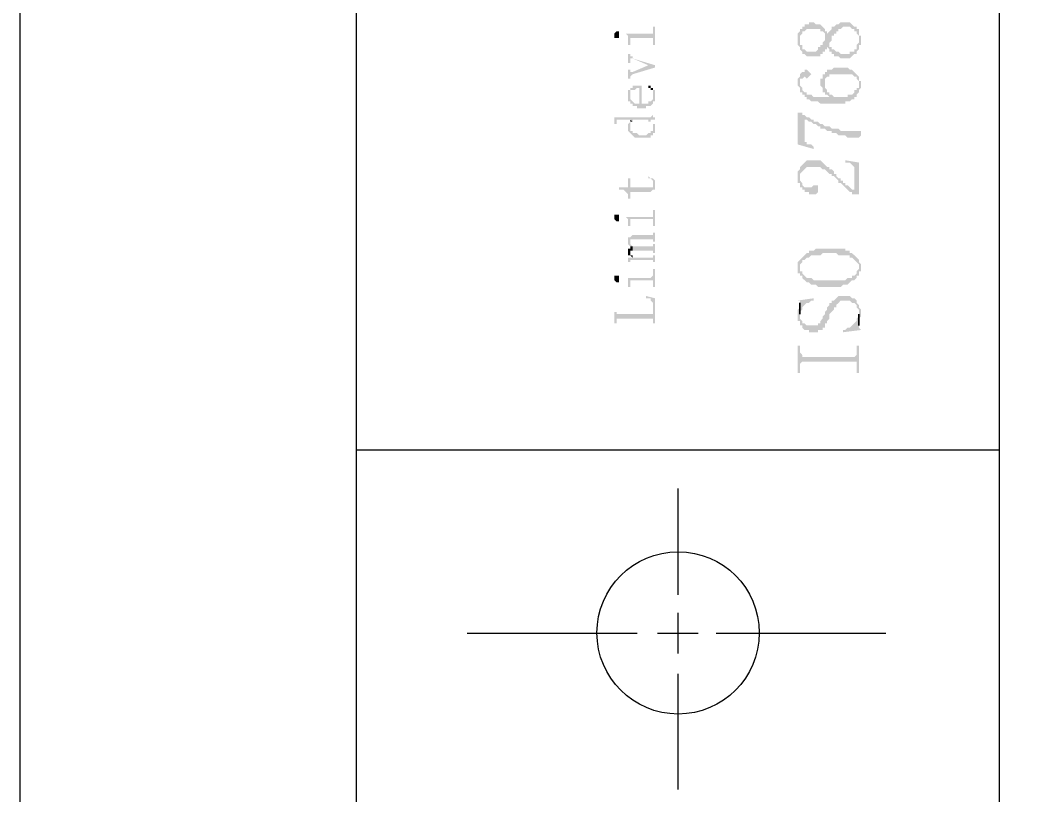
# Model space of a CAD drawing. Header units: millimetres. Extents: x 7018 to 13530, y 4187 to 5692.
# Drawn here: x 8881.97 to 8901.89, y 5137.25 to 5152.71 of the extents above; entities that cross this region are included whole.
import ezdxf

# ---------------------------------------------------------------- set-up
doc = ezdxf.new("R2010")
doc.units = ezdxf.units.MM

msp = doc.modelspace()

# ---------------------------------------------------------------- hatches: boundary and pattern name
at = {"transparency": 33554559}
for points in [[(8894.046, 5152.44), (8894.046, 5152.44), (8894.091, 5152.395), (8894.091, 5152.35), (8894.091, 5152.305), (8894.091, 5152.215), (8894.136, 5152.215), (8894.136, 5152.35), (8894.588, 5152.35), (8894.588, 5152.215), (8894.633, 5152.215), (8894.633, 5152.576), (8894.588, 5152.576), (8894.588, 5152.485), (8894.588, 5152.44), (8894.543, 5152.44)], [(8897.476, 5152.305), (8897.476, 5152.215), (8897.521, 5152.169), (8897.521, 5152.124), (8897.521, 5152.124), (8897.566, 5152.079), (8897.566, 5152.034), (8897.612, 5152.034), (8897.657, 5151.989), (8897.928, 5151.989), (8897.928, 5152.034), (8897.973, 5152.034), (8897.973, 5152.079), (8898.018, 5152.079), (8898.018, 5152.124), (8898.063, 5152.124), (8898.063, 5152.169), (8898.063, 5152.169), (8898.108, 5152.124), (8898.108, 5152.26), (8898.108, 5152.26), (8898.153, 5152.305), (8898.153, 5152.395), (8898.198, 5152.395), (8898.198, 5152.44), (8898.243, 5152.44), (8898.243, 5152.485), (8898.289, 5152.485), (8898.289, 5152.53), (8898.334, 5152.53), (8898.379, 5152.576), (8898.514, 5152.576), (8898.559, 5152.53), (8898.605, 5152.53), (8898.605, 5152.485), (8898.65, 5152.485), (8898.65, 5152.44), (8898.65, 5152.44), (8898.695, 5152.395), (8898.695, 5152.124), (8898.695, 5152.215), (8898.74, 5152.215), (8898.74, 5152.395), (8898.695, 5152.395), (8898.695, 5152.53), (8898.65, 5152.53), (8898.65, 5152.576), (8898.605, 5152.576), (8898.559, 5152.621), (8898.559, 5152.621), (8898.514, 5152.666), (8898.334, 5152.666), (8898.289, 5152.621), (8898.243, 5152.621), (8898.198, 5152.576), (8898.153, 5152.576), (8898.153, 5152.53), (8898.108, 5152.485), (8898.108, 5152.485), (8898.063, 5152.44), (8898.063, 5152.485), (8898.018, 5152.395), (8898.018, 5152.35), (8898.018, 5152.305), (8897.973, 5152.26), (8897.973, 5152.215), (8897.928, 5152.215), (8897.928, 5152.169), (8897.882, 5152.169), (8897.882, 5152.124), (8897.837, 5152.079), (8897.657, 5152.079), (8897.612, 5152.124), (8897.566, 5152.124), (8897.566, 5152.215), (8897.521, 5152.215), (8897.521, 5152.485), (8897.521, 5152.485), (8897.476, 5152.44), (8897.476, 5152.35)], [(8897.521, 5152.485), (8897.521, 5152.305), (8897.521, 5152.395), (8897.566, 5152.44), (8897.566, 5152.485), (8897.612, 5152.485), (8897.657, 5152.53), (8897.928, 5152.53), (8897.928, 5152.485), (8897.973, 5152.485), (8898.018, 5152.44), (8898.018, 5152.395), (8898.018, 5152.395), (8898.063, 5152.485), (8898.018, 5152.485), (8898.018, 5152.53), (8897.973, 5152.576), (8897.973, 5152.576), (8897.928, 5152.621), (8897.837, 5152.621), (8897.792, 5152.666), (8897.702, 5152.666), (8897.702, 5152.621), (8897.612, 5152.621), (8897.612, 5152.576), (8897.566, 5152.576), (8897.566, 5152.53), (8897.521, 5152.53)], [(8893.82, 5152.395), (8893.82, 5152.35), (8893.911, 5152.35), (8893.911, 5152.395), (8893.911, 5152.44), (8893.911, 5152.485), (8893.866, 5152.485), (8893.82, 5152.44), (8893.82, 5152.44)], [(8898.108, 5152.124), (8898.108, 5152.079), (8898.153, 5152.079), (8898.153, 5152.034), (8898.198, 5152.034), (8898.198, 5151.989), (8898.289, 5151.989), (8898.334, 5151.944), (8898.514, 5151.944), (8898.559, 5151.989), (8898.559, 5151.989), (8898.605, 5152.034), (8898.65, 5152.034), (8898.65, 5152.079), (8898.65, 5152.079), (8898.695, 5152.124), (8898.695, 5152.305), (8898.695, 5152.26), (8898.695, 5152.26), (8898.65, 5152.215), (8898.65, 5152.124), (8898.605, 5152.124), (8898.605, 5152.079), (8898.514, 5152.079), (8898.514, 5152.034), (8898.334, 5152.034), (8898.289, 5152.079), (8898.243, 5152.079), (8898.198, 5152.124), (8898.153, 5152.124), (8898.153, 5152.169), (8898.108, 5152.169), (8898.108, 5152.215)], [(8894.091, 5152.034), (8894.091, 5151.853), (8894.136, 5151.853), (8894.136, 5151.899), (8894.136, 5151.944), (8894.182, 5151.944), (8894.497, 5151.808), (8894.497, 5151.808), (8894.633, 5151.763), (8894.633, 5151.808), (8894.182, 5151.944), (8894.182, 5151.989), (8894.136, 5151.989), (8894.136, 5152.034), (8894.136, 5152.034)], [(8894.091, 5151.718), (8894.091, 5151.538), (8894.136, 5151.538), (8894.136, 5151.583), (8894.136, 5151.583), (8894.182, 5151.628), (8894.633, 5151.763), (8894.497, 5151.808), (8894.182, 5151.673), (8894.136, 5151.673), (8894.136, 5151.718), (8894.136, 5151.718)], [(8897.928, 5151.447), (8897.928, 5151.402), (8897.928, 5151.402), (8897.973, 5151.357), (8897.973, 5151.267), (8898.018, 5151.267), (8898.018, 5151.492), (8898.018, 5151.538), (8898.063, 5151.583), (8898.108, 5151.583), (8898.108, 5151.628), (8898.559, 5151.628), (8898.605, 5151.583), (8898.65, 5151.583), (8898.65, 5151.538), (8898.695, 5151.492), (8898.695, 5151.447), (8898.695, 5151.267), (8898.695, 5151.312), (8898.74, 5151.357), (8898.74, 5151.402), (8898.74, 5151.492), (8898.695, 5151.492), (8898.695, 5151.583), (8898.65, 5151.628), (8898.65, 5151.628), (8898.605, 5151.673), (8898.605, 5151.673), (8898.559, 5151.718), (8898.514, 5151.718), (8898.469, 5151.763), (8898.198, 5151.763), (8898.153, 5151.718), (8898.063, 5151.718), (8898.063, 5151.673), (8898.018, 5151.673), (8898.018, 5151.628), (8897.973, 5151.628), (8897.973, 5151.538), (8897.928, 5151.538), (8897.928, 5151.492)], [(8897.476, 5151.492), (8897.476, 5151.402), (8897.476, 5151.402), (8897.521, 5151.357), (8897.521, 5151.267), (8897.566, 5151.267), (8897.566, 5151.222), (8897.612, 5151.222), (8897.612, 5151.176), (8897.657, 5151.176), (8897.657, 5151.131), (8897.702, 5151.131), (8897.747, 5151.086), (8897.882, 5151.086), (8897.928, 5151.041), (8898.424, 5151.041), (8898.424, 5151.086), (8898.514, 5151.086), (8898.559, 5151.131), (8898.605, 5151.131), (8898.605, 5151.176), (8898.65, 5151.176), (8898.65, 5151.222), (8898.695, 5151.267), (8898.695, 5151.447), (8898.695, 5151.357), (8898.65, 5151.357), (8898.65, 5151.312), (8898.605, 5151.312), (8898.605, 5151.267), (8898.559, 5151.222), (8898.469, 5151.222), (8898.469, 5151.176), (8898.198, 5151.176), (8898.153, 5151.222), (8898.108, 5151.176), (8897.792, 5151.176), (8897.747, 5151.222), (8897.657, 5151.222), (8897.657, 5151.267), (8897.612, 5151.267), (8897.566, 5151.312), (8897.566, 5151.357), (8897.521, 5151.402), (8897.521, 5151.447), (8897.521, 5151.628), (8897.521, 5151.583), (8897.476, 5151.538), (8897.476, 5151.538)], [(8897.521, 5151.628), (8897.521, 5151.447), (8897.521, 5151.538), (8897.566, 5151.538), (8897.612, 5151.583), (8897.612, 5151.583), (8897.657, 5151.538), (8897.657, 5151.538), (8897.702, 5151.583), (8897.702, 5151.583), (8897.747, 5151.628), (8897.702, 5151.673), (8897.702, 5151.673), (8897.657, 5151.718), (8897.612, 5151.718), (8897.612, 5151.673), (8897.566, 5151.673)], [(8894.091, 5151.312), (8894.136, 5151.222), (8894.136, 5151.267), (8894.136, 5151.312), (8894.227, 5151.312), (8894.272, 5151.357), (8894.317, 5151.357), (8894.317, 5150.951), (8894.452, 5150.951), (8894.452, 5150.996), (8894.543, 5150.996), (8894.588, 5151.041), (8894.588, 5151.086), (8894.633, 5151.086), (8894.633, 5151.131), (8894.633, 5151.176), (8894.633, 5151.222), (8894.633, 5151.267), (8894.633, 5151.312), (8894.588, 5151.312), (8894.588, 5151.222), (8894.588, 5151.176), (8894.588, 5151.131), (8894.588, 5151.131), (8894.543, 5151.086), (8894.497, 5151.086), (8894.497, 5151.041), (8894.362, 5151.041), (8894.362, 5151.402), (8894.182, 5151.402), (8894.182, 5151.357), (8894.136, 5151.357), (8894.136, 5151.312), (8894.136, 5151.312)], [(8894.497, 5151.402), (8894.497, 5151.357), (8894.543, 5151.357), (8894.543, 5151.312), (8894.588, 5151.312), (8894.588, 5151.267), (8894.588, 5151.222), (8894.588, 5151.357), (8894.543, 5151.357), (8894.543, 5151.402)], [(8898.018, 5151.267), (8898.018, 5151.222), (8898.063, 5151.222), (8898.108, 5151.176), (8898.108, 5151.176), (8898.153, 5151.222), (8898.108, 5151.222), (8898.108, 5151.267), (8898.063, 5151.267), (8898.063, 5151.312), (8898.063, 5151.312), (8898.018, 5151.357), (8898.018, 5151.447)], [(8894.091, 5151.176), (8894.091, 5151.131), (8894.091, 5151.086), (8894.136, 5151.086), (8894.136, 5151.041), (8894.182, 5151.041), (8894.182, 5150.996), (8894.272, 5150.996), (8894.272, 5150.951), (8894.317, 5150.951), (8894.317, 5151.041), (8894.227, 5151.041), (8894.182, 5151.086), (8894.182, 5151.086), (8894.136, 5151.131), (8894.136, 5151.222), (8894.091, 5151.312), (8894.091, 5151.267), (8894.091, 5151.222)], [(8893.775, 5150.77), (8893.82, 5150.77), (8893.82, 5150.725), (8893.82, 5150.635), (8893.866, 5150.635), (8893.866, 5150.68), (8893.866, 5150.725), (8894.136, 5150.725), (8894.182, 5150.68), (8894.182, 5150.725), (8894.497, 5150.725), (8894.497, 5150.68), (8894.543, 5150.68), (8894.543, 5150.725), (8894.633, 5150.725), (8894.633, 5150.77), (8894.588, 5150.77), (8894.588, 5150.815), (8894.588, 5150.861), (8894.588, 5150.815), (8894.588, 5150.815), (8894.543, 5150.77), (8894.543, 5150.77)], [(8897.476, 5150.861), (8897.476, 5150.229), (8897.792, 5150.138), (8897.792, 5150.184), (8897.792, 5150.184), (8897.747, 5150.229), (8897.657, 5150.229), (8897.657, 5150.274), (8897.612, 5150.274), (8897.612, 5150.725), (8897.566, 5150.815), (8897.566, 5150.861)], [(8897.566, 5150.815), (8897.612, 5150.725), (8897.657, 5150.725), (8897.702, 5150.68), (8897.747, 5150.68), (8897.792, 5150.635), (8897.837, 5150.635), (8897.882, 5150.59), (8897.928, 5150.59), (8897.928, 5150.545), (8898.018, 5150.545), (8898.063, 5150.499), (8898.153, 5150.499), (8898.153, 5150.454), (8898.243, 5150.454), (8898.289, 5150.409), (8898.424, 5150.409), (8898.469, 5150.364), (8898.695, 5150.364), (8898.74, 5150.409), (8898.74, 5150.499), (8898.334, 5150.499), (8898.289, 5150.545), (8898.153, 5150.545), (8898.108, 5150.59), (8898.018, 5150.59), (8897.973, 5150.635), (8897.928, 5150.635), (8897.882, 5150.68), (8897.792, 5150.68), (8897.792, 5150.725), (8897.747, 5150.725), (8897.702, 5150.77), (8897.657, 5150.77), (8897.612, 5150.815)], [(8894.091, 5150.59), (8894.091, 5150.545), (8894.091, 5150.499), (8894.091, 5150.499), (8894.136, 5150.454), (8894.136, 5150.454), (8894.182, 5150.409), (8894.182, 5150.409), (8894.227, 5150.364), (8894.543, 5150.364), (8894.543, 5150.409), (8894.588, 5150.409), (8894.588, 5150.59), (8894.588, 5150.545), (8894.588, 5150.499), (8894.543, 5150.499), (8894.543, 5150.454), (8894.497, 5150.454), (8894.452, 5150.409), (8894.317, 5150.409), (8894.272, 5150.454), (8894.182, 5150.454), (8894.182, 5150.499), (8894.136, 5150.499), (8894.136, 5150.545), (8894.136, 5150.68), (8894.091, 5150.635)], [(8894.136, 5150.68), (8894.136, 5150.59), (8894.136, 5150.635), (8894.136, 5150.68), (8894.182, 5150.68), (8894.136, 5150.725)], [(8894.543, 5150.68), (8894.588, 5150.68), (8894.588, 5150.635), (8894.588, 5150.59), (8894.588, 5150.454), (8894.633, 5150.454), (8894.633, 5150.499), (8894.633, 5150.545), (8894.633, 5150.59), (8894.633, 5150.635), (8894.588, 5150.635), (8894.588, 5150.68), (8894.543, 5150.68), (8894.543, 5150.725)], [(8897.476, 5149.597), (8897.476, 5149.461), (8897.521, 5149.461), (8897.521, 5149.416), (8897.521, 5149.597), (8897.521, 5149.642), (8897.566, 5149.687), (8897.566, 5149.687), (8897.612, 5149.732), (8897.612, 5149.732), (8897.657, 5149.777), (8897.928, 5149.777), (8897.973, 5149.732), (8898.018, 5149.732), (8898.063, 5149.687), (8898.063, 5149.687), (8898.108, 5149.642), (8898.153, 5149.642), (8898.153, 5149.597), (8898.198, 5149.597), (8898.243, 5149.552), (8898.243, 5149.552), (8898.289, 5149.507), (8898.289, 5149.461), (8898.334, 5149.461), (8898.379, 5149.416), (8898.379, 5149.416), (8898.424, 5149.371), (8898.424, 5149.371), (8898.469, 5149.326), (8898.469, 5149.326), (8898.514, 5149.281), (8898.559, 5149.281), (8898.559, 5149.236), (8898.605, 5149.236), (8898.605, 5149.326), (8898.559, 5149.326), (8898.514, 5149.371), (8898.469, 5149.416), (8898.424, 5149.416), (8898.424, 5149.461), (8898.379, 5149.461), (8898.379, 5149.507), (8898.334, 5149.507), (8898.334, 5149.552), (8898.289, 5149.552), (8898.243, 5149.597), (8898.243, 5149.642), (8898.198, 5149.642), (8898.198, 5149.687), (8898.153, 5149.732), (8898.108, 5149.732), (8898.108, 5149.777), (8898.063, 5149.777), (8898.018, 5149.823), (8898.018, 5149.823), (8897.973, 5149.868), (8897.973, 5149.868), (8897.928, 5149.913), (8897.657, 5149.913), (8897.612, 5149.868), (8897.612, 5149.868), (8897.566, 5149.823), (8897.566, 5149.823), (8897.521, 5149.777), (8897.521, 5149.732), (8897.476, 5149.687), (8897.476, 5149.642), (8897.476, 5149.642)], [(8898.424, 5149.913), (8898.424, 5149.868), (8898.514, 5149.868), (8898.559, 5149.823), (8898.559, 5149.823), (8898.605, 5149.777), (8898.605, 5149.236), (8898.695, 5149.236), (8898.695, 5149.868)], [(8894.497, 5149.552), (8894.543, 5149.552), (8894.588, 5149.507), (8894.588, 5149.461), (8894.588, 5149.461), (8894.633, 5149.326), (8894.633, 5149.371), (8894.633, 5149.416), (8894.633, 5149.461), (8894.633, 5149.507), (8894.633, 5149.507), (8894.588, 5149.552), (8894.543, 5149.552), (8894.497, 5149.597), (8894.497, 5149.597)], [(8893.911, 5149.371), (8893.911, 5149.326), (8894.001, 5149.326), (8894.046, 5149.281), (8894.046, 5149.281), (8894.091, 5149.236), (8894.091, 5149.191), (8894.091, 5149.146), (8894.136, 5149.146), (8894.136, 5149.281), (8894.543, 5149.281), (8894.588, 5149.326), (8894.633, 5149.326), (8894.588, 5149.461), (8894.588, 5149.416), (8894.588, 5149.371), (8894.136, 5149.371), (8894.136, 5149.552), (8894.091, 5149.552), (8894.091, 5149.371)], [(8897.521, 5149.416), (8897.521, 5149.371), (8897.566, 5149.371), (8897.566, 5149.326), (8897.612, 5149.326), (8897.612, 5149.281), (8897.702, 5149.281), (8897.702, 5149.236), (8897.837, 5149.236), (8897.882, 5149.281), (8897.882, 5149.371), (8897.882, 5149.416), (8897.792, 5149.416), (8897.747, 5149.371), (8897.612, 5149.371), (8897.566, 5149.416), (8897.566, 5149.461), (8897.521, 5149.507), (8897.521, 5149.552)], [(8893.82, 5148.784), (8893.82, 5148.739), (8893.82, 5148.739), (8893.866, 5148.694), (8893.911, 5148.694), (8893.911, 5148.739), (8893.911, 5148.784), (8893.911, 5148.83), (8893.82, 5148.83)], [(8894.046, 5148.784), (8894.046, 5148.784), (8894.091, 5148.739), (8894.091, 5148.694), (8894.091, 5148.649), (8894.091, 5148.604), (8894.136, 5148.604), (8894.136, 5148.694), (8894.136, 5148.739), (8894.588, 5148.739), (8894.588, 5148.694), (8894.588, 5148.604), (8894.633, 5148.604), (8894.633, 5148.92), (8894.588, 5148.92), (8894.588, 5148.83), (8894.588, 5148.784), (8894.543, 5148.784)], [(8894.091, 5148.288), (8894.091, 5148.243), (8894.091, 5148.243), (8894.136, 5148.198), (8894.182, 5148.198), (8894.182, 5148.107), (8894.588, 5148.107), (8894.588, 5148.062), (8894.633, 5148.062), (8894.633, 5148.243), (8894.588, 5148.243), (8894.588, 5148.198), (8894.182, 5148.198), (8894.136, 5148.243), (8894.136, 5148.288), (8894.136, 5148.378), (8894.091, 5148.378), (8894.091, 5148.333)], [(8894.136, 5148.378), (8894.136, 5148.288), (8894.136, 5148.333), (8894.588, 5148.333), (8894.588, 5148.288), (8894.633, 5148.288), (8894.633, 5148.469), (8894.588, 5148.469), (8894.588, 5148.423), (8894.182, 5148.423)], [(8894.091, 5148.107), (8894.091, 5148.062), (8894.091, 5148.017), (8894.136, 5148.017), (8894.136, 5148.107), (8894.182, 5148.107), (8894.182, 5148.198), (8894.136, 5148.198), (8894.136, 5148.153), (8894.091, 5148.153)], [(8894.091, 5147.972), (8894.091, 5147.927), (8894.091, 5147.882), (8894.136, 5147.882), (8894.136, 5147.927), (8894.588, 5147.927), (8894.588, 5147.882), (8894.633, 5147.882), (8894.633, 5148.017), (8894.588, 5148.017), (8894.588, 5147.972), (8894.182, 5147.972), (8894.182, 5148.017), (8894.182, 5147.972)], [(8894.136, 5148.017), (8894.136, 5148.017), (8894.182, 5147.972), (8894.182, 5148.017), (8894.136, 5148.017), (8894.136, 5148.062), (8894.136, 5148.062)], [(8897.521, 5147.927), (8897.521, 5147.792), (8897.521, 5147.837), (8897.521, 5147.837), (8897.566, 5147.882), (8897.566, 5147.927), (8897.612, 5147.927), (8897.657, 5147.972), (8897.702, 5147.972), (8897.747, 5148.017), (8897.928, 5148.017), (8897.973, 5148.062), (8898.243, 5148.062), (8898.289, 5148.017), (8898.514, 5148.017), (8898.514, 5147.972), (8898.559, 5147.972), (8898.605, 5147.927), (8898.605, 5147.927), (8898.65, 5147.882), (8898.65, 5147.882), (8898.695, 5147.837), (8898.695, 5147.792), (8898.695, 5147.927), (8898.65, 5147.972), (8898.65, 5147.972), (8898.605, 5148.017), (8898.605, 5148.017), (8898.559, 5148.062), (8898.514, 5148.062), (8898.514, 5148.107), (8898.424, 5148.107), (8898.424, 5148.153), (8897.837, 5148.153), (8897.792, 5148.107), (8897.702, 5148.107), (8897.702, 5148.062), (8897.657, 5148.062), (8897.612, 5148.017), (8897.612, 5148.017), (8897.566, 5147.972), (8897.566, 5147.972)], [(8897.476, 5147.792), (8897.476, 5147.656), (8897.521, 5147.656), (8897.521, 5147.611), (8897.566, 5147.611), (8897.566, 5147.566), (8897.612, 5147.521), (8897.612, 5147.521), (8897.657, 5147.476), (8897.702, 5147.476), (8897.747, 5147.431), (8897.837, 5147.431), (8897.882, 5147.385), (8898.334, 5147.385), (8898.379, 5147.431), (8898.469, 5147.431), (8898.514, 5147.476), (8898.514, 5147.476), (8898.559, 5147.521), (8898.605, 5147.521), (8898.65, 5147.566), (8898.65, 5147.611), (8898.695, 5147.611), (8898.695, 5147.701), (8898.74, 5147.701), (8898.74, 5147.792), (8898.74, 5147.837), (8898.695, 5147.882), (8898.695, 5147.927), (8898.695, 5147.792), (8898.695, 5147.746), (8898.65, 5147.701), (8898.65, 5147.656), (8898.605, 5147.611), (8898.559, 5147.611), (8898.559, 5147.566), (8898.469, 5147.566), (8898.424, 5147.521), (8897.792, 5147.521), (8897.747, 5147.566), (8897.657, 5147.566), (8897.612, 5147.611), (8897.612, 5147.611), (8897.566, 5147.656), (8897.566, 5147.701), (8897.521, 5147.701), (8897.521, 5147.927), (8897.521, 5147.927), (8897.476, 5147.882)], [(8893.82, 5147.566), (8893.82, 5147.521), (8893.82, 5147.521), (8893.866, 5147.476), (8893.911, 5147.476), (8893.911, 5147.521), (8893.911, 5147.566), (8893.911, 5147.611), (8893.82, 5147.611)], [(8894.046, 5147.566), (8894.091, 5147.566), (8894.091, 5147.521), (8894.091, 5147.476), (8894.091, 5147.431), (8894.091, 5147.385), (8894.136, 5147.385), (8894.136, 5147.476), (8894.136, 5147.521), (8894.588, 5147.521), (8894.588, 5147.385), (8894.633, 5147.385), (8894.633, 5147.746), (8894.588, 5147.746), (8894.588, 5147.611), (8894.588, 5147.611), (8894.543, 5147.566)], [(8894.452, 5147.205), (8894.452, 5147.16), (8894.543, 5147.16), (8894.543, 5147.115), (8894.543, 5147.115), (8894.588, 5147.069), (8894.588, 5146.663), (8894.633, 5146.663), (8894.633, 5147.16)], [(8897.476, 5146.844), (8897.476, 5146.708), (8897.521, 5146.708), (8897.521, 5146.618), (8897.566, 5146.618), (8897.566, 5146.573), (8897.566, 5146.573), (8897.612, 5146.528), (8897.702, 5146.528), (8897.702, 5146.483), (8897.882, 5146.483), (8897.882, 5146.528), (8897.973, 5146.528), (8897.973, 5146.573), (8898.018, 5146.573), (8898.018, 5146.663), (8898.063, 5146.663), (8898.063, 5146.708), (8898.108, 5146.754), (8898.108, 5146.844), (8898.153, 5146.889), (8898.153, 5146.889), (8898.198, 5146.934), (8898.198, 5146.979), (8898.243, 5146.979), (8898.243, 5147.024), (8898.243, 5147.024), (8898.289, 5147.069), (8898.289, 5147.069), (8898.334, 5147.115), (8898.514, 5147.115), (8898.559, 5147.069), (8898.605, 5147.069), (8898.65, 5147.024), (8898.65, 5146.979), (8898.695, 5146.934), (8898.695, 5146.708), (8898.695, 5146.754), (8898.74, 5146.799), (8898.74, 5146.844), (8898.74, 5146.934), (8898.695, 5146.979), (8898.695, 5147.024), (8898.695, 5147.024), (8898.65, 5147.069), (8898.65, 5147.115), (8898.65, 5147.115), (8898.605, 5147.16), (8898.559, 5147.16), (8898.514, 5147.205), (8898.289, 5147.205), (8898.243, 5147.16), (8898.243, 5147.16), (8898.198, 5147.115), (8898.153, 5147.115), (8898.153, 5147.069), (8898.108, 5147.069), (8898.108, 5147.024), (8898.063, 5146.979), (8898.063, 5146.934), (8898.018, 5146.889), (8898.018, 5146.844), (8897.973, 5146.799), (8897.973, 5146.754), (8897.928, 5146.708), (8897.928, 5146.663), (8897.882, 5146.663), (8897.882, 5146.618), (8897.657, 5146.618), (8897.612, 5146.663), (8897.566, 5146.663), (8897.566, 5146.708), (8897.566, 5146.708), (8897.521, 5146.754), (8897.521, 5147.024), (8897.521, 5146.979), (8897.476, 5146.934), (8897.476, 5146.889), (8897.476, 5146.889)], [(8897.476, 5147.115), (8897.521, 5147.115), (8897.521, 5146.889), (8897.566, 5146.934), (8897.566, 5146.979), (8897.566, 5146.979), (8897.612, 5147.024), (8897.612, 5147.024), (8897.657, 5147.069), (8897.702, 5147.069), (8897.747, 5147.115), (8897.792, 5147.115), (8897.792, 5147.16)], [(8893.82, 5146.889), (8893.82, 5146.663), (8893.866, 5146.663), (8893.866, 5146.708), (8893.866, 5146.754), (8894.588, 5146.754), (8894.588, 5146.708), (8894.588, 5146.889), (8894.588, 5146.844), (8893.866, 5146.844), (8893.866, 5146.889), (8893.866, 5146.889)], [(8898.379, 5146.528), (8898.379, 5146.483), (8898.74, 5146.528), (8898.695, 5146.573), (8898.695, 5146.618), (8898.695, 5146.799), (8898.65, 5146.754), (8898.65, 5146.708), (8898.65, 5146.708), (8898.605, 5146.663), (8898.605, 5146.663), (8898.559, 5146.618), (8898.559, 5146.618), (8898.514, 5146.573), (8898.469, 5146.573), (8898.424, 5146.528)], [(8897.476, 5146.212), (8897.476, 5145.67), (8897.521, 5145.67), (8897.521, 5145.851), (8897.566, 5145.896), (8898.65, 5145.896), (8898.65, 5145.67), (8898.695, 5145.67), (8898.695, 5146.212), (8898.65, 5146.212), (8898.65, 5146.077), (8898.65, 5146.031), (8898.65, 5146.031), (8898.605, 5145.986), (8897.566, 5145.986), (8897.566, 5146.031), (8897.566, 5146.031), (8897.521, 5146.077), (8897.521, 5146.212)]]:
    msp.add_hatch(color=256, dxfattribs=at).paths.add_polyline_path(points)

# ---------------------------------------------------------------- linework, layer by layer
msp.add_line((8888.675, 5242.873), (8888.675, 4956.132))
for points in [[(9301.969, 4951.873), (9301.969, 5248.873), (8881.969, 5248.873), (8881.969, 4951.873)], [(8897.521, 5147.024), (8897.521, 5146.844), (8897.521, 5146.889), (8897.521, 5147.069), (8897.521, 5147.069)], [(8898.695, 5146.799), (8898.695, 5146.618), (8898.695, 5146.844), (8898.695, 5146.844)]]:
    msp.add_lwpolyline(points, close=True)
for points in [[(8901.493, 5242.873), (8901.493, 4956.132)], [(8888.675, 5144.136), (8901.493, 5144.136)], [(8895.084, 5143.369), (8895.084, 5141.247)], [(8895.084, 5140.886), (8895.084, 5140.074)], [(8890.887, 5140.48), (8894.272, 5140.48)], [(8894.678, 5140.48), (8895.49, 5140.48)], [(8895.851, 5140.48), (8899.236, 5140.48)], [(8895.084, 5139.668), (8895.084, 5137.366)]]:
    msp.add_lwpolyline(points)
msp.add_circle((8895.091, 5140.487), 1.618)

doc.saveas('drawing.dxf')
